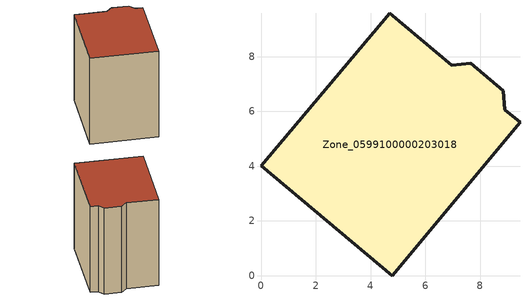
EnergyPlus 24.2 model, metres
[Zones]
Zone_0599100000203018
 floor ground (C_G): 4.79,0 0,4.02 4.71,9.58 6.97,7.68 7.66,7.75 8.85,6.75 8.9,6.06 9.46,5.6 z0
 wall outside (C_F): 8.9,6.06 8.85,6.75 7.66,7.75 6.97,7.68 4.71,9.58 0,4.02 4.79,0 9.46,5.6 8.9,6.06 z0:9.03
 roof outside (C_R): 4.79,0 9.46,5.6 8.9,6.06 8.85,6.75 7.66,7.75 6.97,7.68 4.71,9.58 0,4.02 z9.03
[BUILDING]
Pand.0599100000203018: North Axis=0; Terrain=City; Loads Convergence Tolerance Value=0.04; Temperature Convergence Tolerance Value=0.4; Solar Distribution=FullExterior; Maximum Number of Warmup Days=25; Minimum Number of Warmup Days=1
[Site:Location]
Rotterdam.The.Hague.AP_ZH_NLD Design_Conditions: Latitude=51.96; Longitude=4.45; Time Zone=1; Elevation=-4.5
[SITE:GROUNDTEMPERATURE:BUILDINGSURFACE]
18, 18, 18, 18, 18, 18, 18, 18, 18, 18, 18, 18
[MATERIAL] Thermal Absorptance=0.9; Solar Absorptance=0.7; Visible Absorptance=0.7
Name | Roughness | Thickness | Conductivity | Density | Specific Heat
G.TI.1946 | MediumSmooth | 0.15 | 1 | 540 | 1210
F.TI.1946 | Rough | 0.3 | 0.857143 | 1920 | 840
R.TI.1946 | MediumRough | 0.2 | 0.1 | 1500 | 1000
[CONSTRUCTION]
C_G: G.TI.1946
C_F: F.TI.1946
C_R: R.TI.1946
[ZONE]
Zone_0599100000203018: Type=1; Multiplier=1; Ceiling Height=Autocalculate; Volume=Autocalculate; Floor Area=autocalculate; Part of Total Floor Area=Yes
[ZONEINFILTRATION:DESIGNFLOWRATE]
Infil_Zone_0599100000203018: Zone or ZoneList or Space or SpaceList=Zone_0599100000203018; Schedule=AlwaysOn; Design Flow Rate Calculation Method=Flow/Area; Flow Rate per Floor Area=0.003; Constant Term Coefficient=1; Temperature Term Coefficient=0; Velocity Term Coefficient=0; Velocity Squared Term Coefficient=0
[HVACTEMPLATE:ZONE:IDEALLOADSAIRSYSTEM]
Zone_0599100000203018: Maximum Heating Supply Air Temperature=50; Minimum Cooling Supply Air Temperature=13; Maximum Heating Supply Air Humidity Ratio=0.0156; Minimum Cooling Supply Air Humidity Ratio=0.0077; Heating Limit=NoLimit; Cooling Limit=NoLimit; Dehumidification Control Type=ConstantSensibleHeatRatio; Cooling Sensible Heat Ratio=0.7; Dehumidification Setpoint=60; Humidification Control Type=None; Humidification Setpoint=30; Outdoor Air Method=None; Outdoor Air Flow Rate per Person=0.00944; Outdoor Air Flow Rate per Zone Floor Area=0; Outdoor Air Flow Rate per Zone=0; Demand Controlled Ventilation Type=None; Outdoor Air Economizer Type=NoEconomizer; Heat Recovery Type=None; Sensible Heat Recovery Effectiveness=0.7; Latent Heat Recovery Effectiveness=0.65
[ZONECONTROL:THERMOSTAT]
ThermostatControl_Zone_0599100000203018: Zone or ZoneList=Zone_0599100000203018; Control Type Schedule=DualSetpointControlType; Control 1=Thermostat_Zone_0599100000203018; Temperature Difference Between Cutout And Setpoint=0
[THERMOSTATSETPOINT:DUALSETPOINT]
Thermostat_Zone_0599100000203018: Heating Setpoint Temperature Schedule=HeatingSetpoint_Zone_0599100000203018; Cooling Setpoint Temperature Schedule=CoolingSetpoint_Zone_0599100000203018
[SCHEDULE:COMPACT]
HeatingSetpoint_Zone_0599100000203018: Through: 12/31, For: AllDays, Until: 24:00, 21
CoolingSetpoint_Zone_0599100000203018: Through: 12/31, For: AllDays, Until: 24:00, 24
DualSetpointControlType: Through: 12/31, For: AllDays, Until: 24:00, 4
AlwaysOn: Through: 12/31, For: AllDays, Until: 24:00, 1
